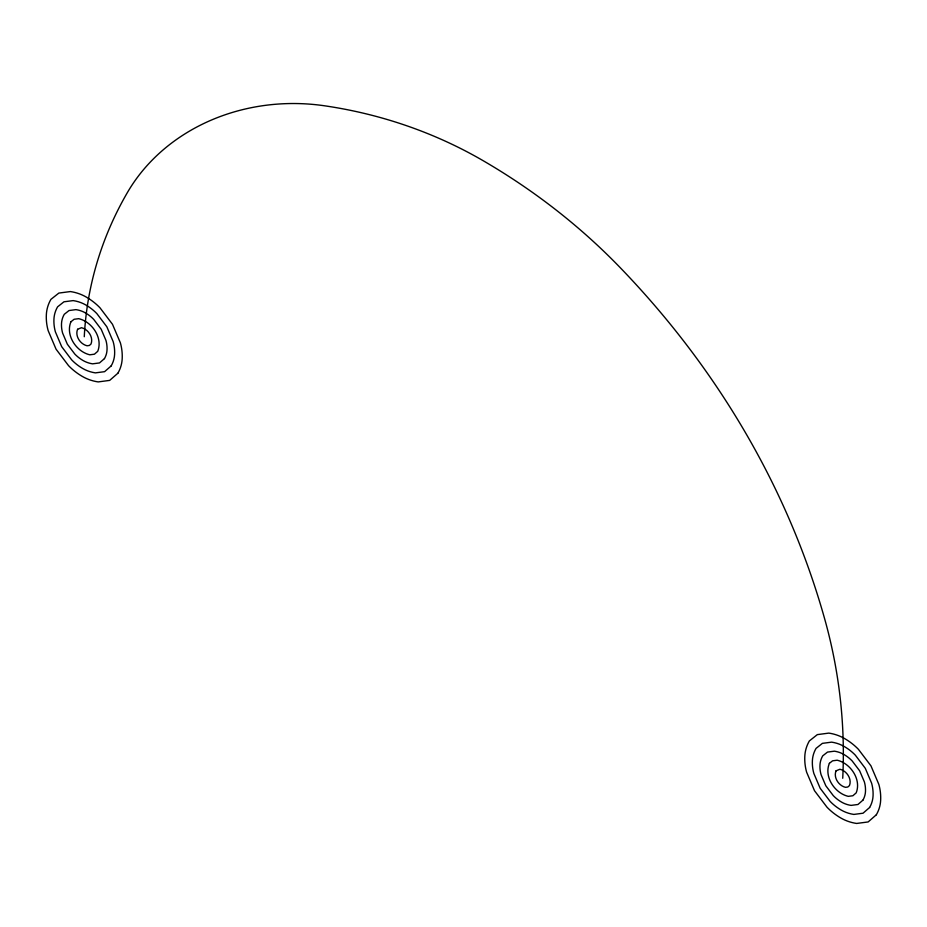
<?xml version="1.0" encoding="UTF-8"?>
<svg xmlns="http://www.w3.org/2000/svg" width="927" height="927" viewBox="0 0 927 927"><rect width="100%" height="100%" fill="white"/><g stroke="black" fill="none" stroke-linecap="round" stroke-linejoin="round"><path stroke-width="1.39" d="M842.724 778.286A630.047 555.783 4.8 0 0 824.601 618.645A951.832 839.63 4.8 0 0 620.569 268.03A630.047 555.783 4.8 0 0 483.407 160.846A402.283 354.867 4.8 0 0 324.496 105.782A190.765 168.285 4.8 0 0 127.312 192.689A402.283 354.867 4.8 0 0 84.276 336.733M70.927 321.785C65.284 335.226 76.304 351.669 89.838 354.809L94.438 354.195L97.717 351.333C103.117 337.973 92.109 321.773 78.714 318.668L74.114 319.27L70.927 321.785M77.601 329.259C74.774 335.98 80.29 344.195 87.057 345.771L89.351 345.47L90.997 344.033C93.697 337.347 88.192 329.259 81.495 327.706L77.601 329.259M829.387 763.338C823.744 776.78 834.752 793.211 848.286 796.351L852.886 795.748L856.177 792.875C861.565 779.514 850.557 763.327 837.162 760.21L832.562 760.824L829.387 763.338M836.061 770.812C833.234 777.533 838.738 785.748 845.505 787.324L847.811 787.011L849.456 785.586C852.145 778.9 846.641 770.801 839.943 769.248L836.061 770.812M104.45 358.622L99.513 362.932L92.607 363.836A24.137 21.286 4.8 0 1 83.082 360.533A37.798 33.349 4.8 0 1 74.844 354.102L67.335 344.195L62.607 333.071A37.798 33.349 4.8 0 1 61.518 323.488A25.632 22.607 4.8 0 1 64.264 314.311L69.027 310.545L75.933 309.63A24.137 21.286 4.8 0 1 85.469 312.932A37.798 33.349 4.8 0 1 93.697 319.363L101.205 329.27L105.945 340.406A37.798 33.349 4.8 0 1 107.022 349.977A24.137 21.286 4.8 0 1 104.45 358.622M111.17 365.922L104.6 371.669L95.388 372.874A32.178 28.389 4.8 0 1 82.677 368.471A50.406 44.461 4.8 0 1 71.703 359.896L61.692 346.686L55.388 331.843A50.406 44.461 4.8 0 1 53.94 319.073A34.172 30.139 4.8 0 1 57.59 306.837L63.951 301.808L73.152 300.603A32.178 28.389 4.8 0 1 85.863 305.006A50.406 44.461 4.8 0 1 96.837 313.581L106.848 326.791L113.164 341.623A50.406 44.461 4.8 0 1 114.612 354.392A32.178 28.389 4.8 0 1 111.17 365.922M117.891 373.222L109.676 380.394L98.169 381.912A40.232 35.481 4.8 0 1 82.283 376.397A63.001 55.574 4.8 0 1 68.563 365.678L56.049 349.178L48.158 330.626A63.001 55.574 4.8 0 1 46.35 314.659A42.712 37.683 4.8 0 1 50.915 299.363L58.864 293.071L70.371 291.565A40.232 35.481 4.8 0 1 86.269 297.069A63.001 55.574 4.8 0 1 99.977 307.787L112.491 324.299L120.383 342.851A63.001 55.574 4.8 0 1 122.19 358.819A40.232 35.481 4.8 0 1 117.891 373.222M862.898 800.175L857.973 804.485L851.067 805.389A24.137 21.286 4.8 0 1 841.531 802.087A37.798 33.349 4.8 0 1 833.303 795.656L825.795 785.748L821.055 774.613A37.798 33.349 4.8 0 1 819.978 765.042A25.632 22.607 4.8 0 1 822.712 755.864L827.487 752.087L834.393 751.183A24.137 21.286 4.8 0 1 843.918 754.485A37.798 33.349 4.8 0 1 852.156 760.916L859.665 770.824L864.393 781.948A37.798 33.349 4.8 0 1 865.482 791.531A24.137 21.286 4.8 0 1 862.898 800.175M869.619 807.475L863.049 813.211L853.848 814.427A32.178 28.389 4.8 0 1 841.137 810.013A50.406 44.461 4.8 0 1 830.163 801.438L820.152 788.24L813.836 773.396A50.406 44.461 4.8 0 1 812.388 760.627A34.172 30.139 4.8 0 1 816.05 748.39L822.4 743.361L831.612 742.145A32.178 28.389 4.8 0 1 844.323 746.548A50.406 44.461 4.8 0 1 855.297 755.123L865.308 768.332L871.612 783.176A50.406 44.461 4.8 0 1 873.06 795.945A32.178 28.389 4.8 0 1 869.619 807.475M876.351 814.763L868.135 821.948L856.629 823.454A40.232 35.481 4.8 0 1 840.731 817.95A63.001 55.574 4.8 0 1 827.023 807.232L814.509 790.719L806.617 772.168A63.001 55.574 4.8 0 1 804.81 756.212A42.712 37.683 4.8 0 1 809.375 740.916L817.324 734.624L828.831 733.106A40.232 35.481 4.8 0 1 844.717 738.622A63.001 55.574 4.8 0 1 858.437 749.34L870.951 765.841L878.842 784.393A63.001 55.574 4.8 0 1 880.65 800.36A40.232 35.481 4.8 0 1 876.351 814.763"/></g></svg>
